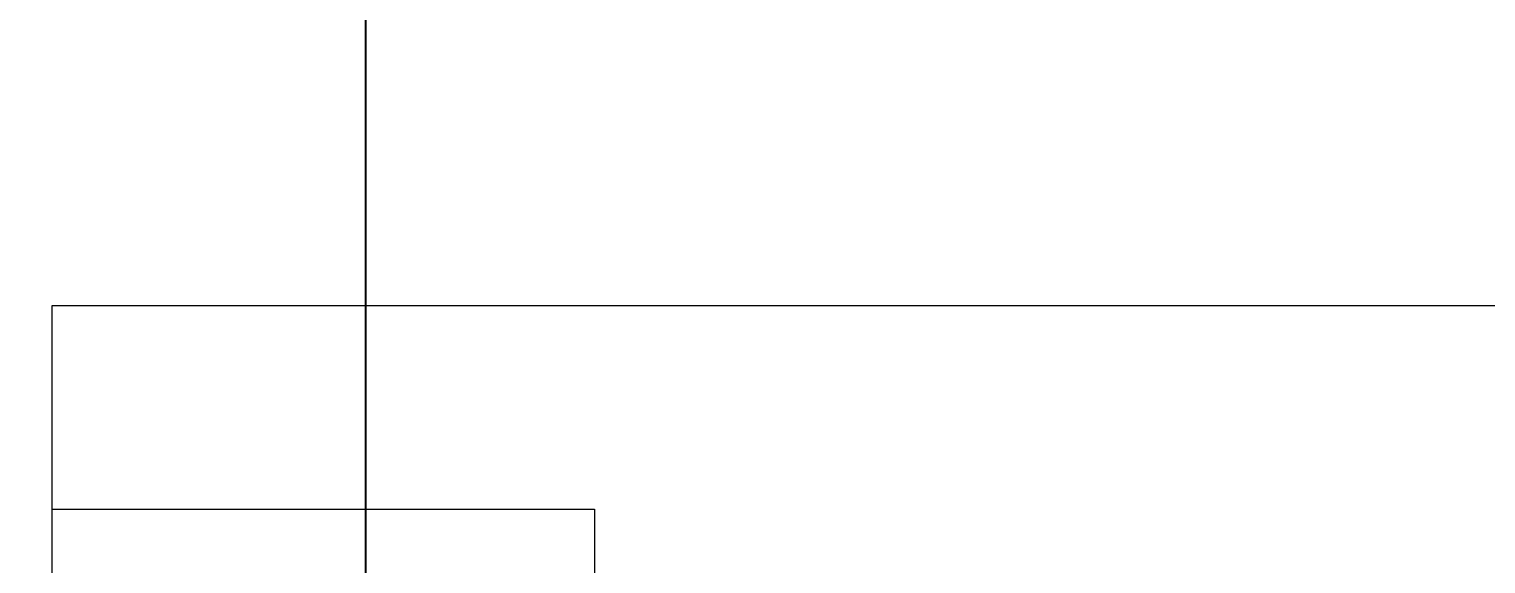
# Model space of a CAD drawing. Header units: metres. Extents: x 75097 to 220762, y -1557923 to -1361206.
# Drawn here: x 166265 to 167339, y -1453383 to -1452989 of the extents above; entities that cross this region are included whole.
import ezdxf
from ezdxf import colors
from ezdxf.entities.mleader import LeaderData, LeaderLine
from ezdxf.math import Vec2, Vec3

# ---------------------------------------------------------------- set-up
doc = ezdxf.new("R2010")
doc.units = ezdxf.units.M
doc.layers.get('0').update_dxf_attribs({"lineweight": 0})
doc.layers.add('A-100 - Copy$0$axes', color=8, linetype='Continuous')
doc.layers.add('A-100 - Copy$0$Medical Equipment and Furniture', color=8, linetype='Continuous', lineweight=0)
doc.layers.add('E-POWR', color=7, linetype='Continuous', lineweight=9, true_color=0x4e7e3e)
doc.styles.get("Standard").update_dxf_attribs({"font": 'GOTHIC.TTF'})

# ---------------------------------------------------------------- blocks, each defined once
blk = doc.blocks.new('A-100 - Copy$0$GF21043-P')
for p, q in [((0.8, 0.75), (-0.8, 0.75)), ((-0.8, 0.75), (-0.8, 0)), ((-0.8, 0.6), (-0.4, 0.6)), ((-0.4, 0.6), (-0.4, 0))]:
    blk.add_line(p, q)
blk = doc.blocks.new('A-100 - Copy')
at = {"layer": 'A-100 - Copy$0$axes'}
blk.add_line((166513.3, -1477297.4, 0), (166513.3, -1391762.7, 0), dxfattribs=at)
at = {"layer": 'A-100 - Copy$0$Medical Equipment and Furniture', "extrusion": (8.17187e-07, 1.19934e-18, 1), "xscale": 1000.000000000002, "yscale": 1000.000000000002, "zscale": 1000.000000000002}
blk.add_blockref('A-100 - Copy$0$GF21043-P', (167081.9, -1453942.7, 0.1), dxfattribs=at)

msp = doc.modelspace()

# ---------------------------------------------------------------- block references
msp.add_blockref('A-100 - Copy', (0, 0))

# ---------------------------------------------------------------- next in the draw order: leaders
at = {"layer": 'E-POWR'}
ml = msp.add_multileader_mtext('Standard', dxfattribs=at)
ml.set_content('#R2\\PTO UPP-04', color=256)
ml.set_leader_properties()
ml.build(insert=Vec2(0, 0))
ml.multileader.update_dxf_attribs({"text_right_attachment_type": 6, "dogleg_length": 200, "arrow_head_size": 200})
ctx = ml.context
ctx.base_point, ctx.char_height, ctx.arrow_head_size, ctx.landing_gap_size, ctx.plane_origin = Vec3(165557.1, -1453404.9, 2.4), 150, 200, 0.09, Vec3(164367.4, -1455760.1, 2.4)
ctx.right_attachment = 6
notes = []
notes.append((ctx, [(0, (1, 1, 0), (165357.1, -1453404.9, 2.4), (1, 0), 200, [(0, [(164838.1, -1454059.7, 2.4)], 0, [])])]))
ctx.mtext.insert, ctx.mtext.flow_direction = Vec3(165557.2, -1453328, 2.4), 5
for ctx, leaders in notes:
    for number, flags, end, landing, length, lines in leaders:
        leader = LeaderData()
        leader.index, (leader.has_last_leader_line, leader.has_dogleg_vector, leader.attachment_direction) = number, flags
        leader.last_leader_point, leader.dogleg_vector, leader.dogleg_length = Vec3(end), Vec3(landing), length
        for number, points, colour, breaks in lines:
            line = LeaderLine()
            line.index, line.vertices, line.color, line.breaks = number, Vec3.list(points), colors.encode_raw_color(colour), breaks
            leader.lines.append(line)
        ctx.leaders.append(leader)

doc.saveas('drawing.dxf')
